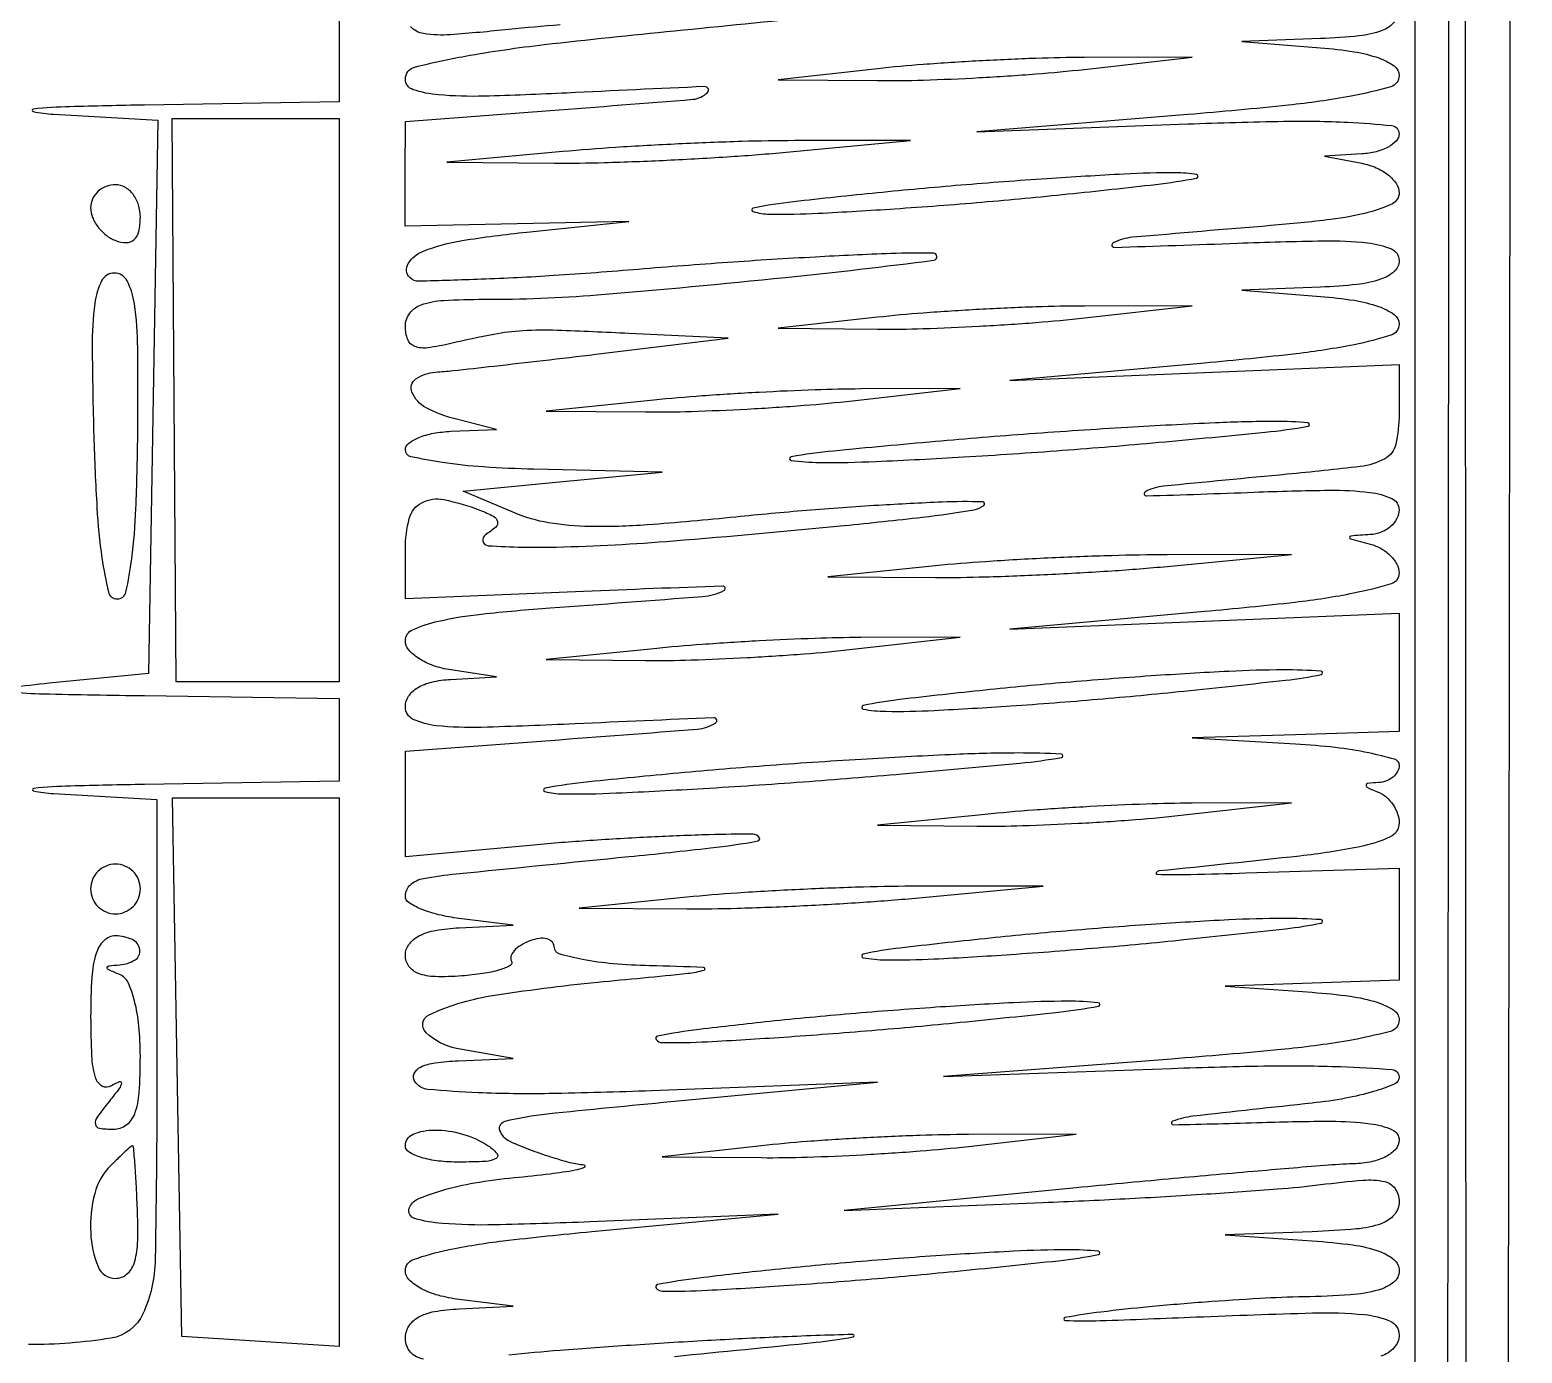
# Model space of a CAD drawing. Extents: x 23 to 255, y 40 to 184.
# Drawn here: x 82.17 to 89.8, y 97.42 to 104.17 of the extents above; entities that cross this region are included whole.
import ezdxf

# ---------------------------------------------------------------- set-up
doc = ezdxf.new("R2010")
doc.units = 0
doc.header["$MEASUREMENT"] = 0

msp = doc.modelspace()

# ---------------------------------------------------------------- linework, layer by layer
for points in [[(207.919475, 175.632891, 0.000007), (191.762556, 175.634099, 0.00002), (173.0434, 175.634494, 0.000013), (151.49745, 175.633531)], [(96.6132, 131.2146), (96.6132, 100.8432, -0.00018), (96.608357, 87.419075, -0.000516), (96.591991, 78.0858, -0.000015), (96.570667, 70.513747, -0.41338)], [(84.185616, 97.38474, -0.171049), (84.118862, 97.42084, -0.186166), (84.0924, 97.489448, -0.135635), (84.109873, 97.552674, -0.132052), (84.157461, 97.598724, -0.084473), (84.241042, 97.628086, -0.03003), (84.36735, 97.641939), (84.6423, 97.655478), (84.36735, 97.689599, -0.036701), (84.260299, 97.710947, -0.054828), (84.171766, 97.746283, -0.070139), (84.111963, 97.789827, -0.203075), (84.0924, 97.836007, -0.319766), (84.13382, 97.894151, -0.031335), (84.309417, 97.942783, -0.022714), (84.591796, 97.988966, -0.006092), (85.04415, 98.036414), (85.9959, 98.124534), (85.036443, 98.085997, -0.00443), (84.546461, 98.070664, -0.024294), (84.281906, 98.077585, -0.051541), (84.139959, 98.103081, -0.425139), (84.112429, 98.15518, -0.214135), (84.154952, 98.201772, -0.031138), (84.278613, 98.246475, -0.029219), (84.446166, 98.285035, -0.017461), (84.648886, 98.312128, 0.005166), (84.832176, 98.332052, 0.01433), (84.960407, 98.351073, 0.05814), (85.007449, 98.365217, 0.774095), (85.005831, 98.375578, -0.038439), (84.934528, 98.388202, -0.01381), (84.835357, 98.416686, -0.013605), (84.727944, 98.454021, -0.0157), (84.627806, 98.49555, -0.207831), (84.575679, 98.553048, -0.438585), (84.601423, 98.600169, -0.035398), (84.817371, 98.637986, -0.002318), (85.448676, 98.700027), (86.5035, 98.798754), (85.350268, 98.755347, -0.005019), (84.826308, 98.74089, -0.014568), (84.463899, 98.74509, -0.013229), (84.207985, 98.762307, -0.23509), (84.139725, 98.80467, -0.254504), (84.137553, 98.844012, -0.174488), (84.169975, 98.876216, -0.075612), (84.245157, 98.89829, -0.023726), (84.362357, 98.908537), (84.6423, 98.919674), (84.353601, 98.971987, -0.149172), (84.198191, 99.051992, -0.524441), (84.213571, 99.14334, -0.069778), (84.525283, 99.239303, -0.015859), (85.075013, 99.309833, 0.000878), (85.535473, 99.354938, 0.051643), (85.617893, 99.371868, 0.841593), (85.616099, 99.38516, 0.003483), (85.34025, 99.393566, -0.015826), (85.153776, 99.403861, -0.025719), (84.996695, 99.425713, -0.023429), (84.878342, 99.454237, -0.333456), (84.8538, 99.486945, 0.183734), (84.843479, 99.514082, 0.147404), (84.816666, 99.530569, 0.100463), (84.77579, 99.532955, 0.056176), (84.727386, 99.52038, 0.045027), (84.681426, 99.497815, 0.072946), (84.647967, 99.470086, 0.104625), (84.631637, 99.441869, 0.220346), (84.634542, 99.417285, -0.433845), (84.628393, 99.394833, -0.048921), (84.573693, 99.372536, -0.035417), (84.488323, 99.353582, -0.018629), (84.380256, 99.341601, -0.023515), (84.24388, 99.338034, -0.082987), (84.158027, 99.354232, -0.151841), (84.110429, 99.390676, -0.155221), (84.0924, 99.447351, -0.162147), (84.11091, 99.502927, -0.114425), (84.161651, 99.545661, -0.074553), (84.246875, 99.574212, -0.031316), (84.36735, 99.587739), (84.6423, 99.601278), (84.36735, 99.635399, -0.026757), (84.262021, 99.654236, -0.040169), (84.173167, 99.682774, -0.046809), (84.110174, 99.715939, -0.253382), (84.0924, 99.74876, -0.211994), (84.118271, 99.807037, -0.140912), (84.184951, 99.839676, -0.018751), (84.351947, 99.862824, -0.000348), (85.2345, 99.950965, 0.003552), (85.651263, 99.995286, 0.016155), (85.892684, 100.030628, 0.559353), (85.899981, 100.049267, 0.232426), (85.869, 100.064895, 0.010301), (85.64458, 100.062619, 0.004531), (85.347785, 100.050799, 0.004482), (85.03311, 100.03258, 0.005998), (84.74805, 100.010074), (84.0924, 99.950386), (84.0924, 100.219999), (84.0924, 100.489611), (84.83265, 100.544427, 0.00111), (85.58438, 100.601771, 0.12752), (85.677036, 100.633718, 0.758945), (85.668684, 100.659496, 0.001312), (84.95955, 100.628605, -0.004487), (84.481728, 100.61083, -0.032139), (84.25094, 100.619152, -0.085003), (84.13311, 100.65175, -0.290615), (84.0924, 100.715875, -0.149579), (84.108817, 100.769526, -0.109223), (84.154301, 100.812695, -0.079674), (84.227731, 100.842254, -0.042341), (84.32505, 100.855876), (84.5577, 100.868552), (84.32505, 100.903795, -0.045333), (84.236022, 100.925671, -0.059536), (84.160741, 100.962081, -0.07308), (84.109482, 101.006616, -0.179279), (84.0924, 101.052725, -0.297701), (84.12941, 101.109376, -0.047613), (84.261359, 101.152847, -0.029498), (84.481186, 101.189253, -0.007993), (84.83265, 101.220671, 0.001002), (85.612058, 101.279372, 0.096458), (85.719336, 101.309004, 0.806733), (85.713485, 101.332047, 0.001296), (85.00185, 101.304885), (84.0924, 101.26781), (84.0924, 101.520805, -0.06404), (84.112614, 101.677983, -0.21149), (84.176198, 101.757804, -0.17254), (84.288801, 101.773626, -0.041095), (84.473274, 101.719727, -0.026892), (84.542659, 101.688727, -0.222828), (84.563217, 101.662147, -0.274684), (84.553776, 101.633297, -0.038367), (84.501343, 101.594122, 0.725668), (84.515582, 101.538282, 0.022859), (84.864831, 101.531322, 0.01367), (85.461313, 101.563038, 0.004528), (86.3343, 101.641393, 0.004117), (86.733121, 101.684153, 0.013479), (86.995623, 101.72168, 0.122663), (87.046982, 101.744189, 0.704271), (87.041214, 101.761978, 0.017851), (86.833473, 101.760811, 0.004976), (86.508541, 101.744139, 0.005014), (86.140995, 101.717909, 0.005247), (85.779572, 101.684649, -0.006795), (85.328374, 101.644535, -0.023454), (85.035007, 101.636265, -0.036246), (84.822994, 101.655649, -0.059066), (84.649659, 101.705799), (84.3885, 101.8161), (84.8961, 101.865328), (85.4037, 101.914556), (84.74805, 101.928778, -0.011541), (84.491507, 101.940271, -0.02044), (84.281018, 101.963246, -0.016182), (84.120448, 101.99279, -0.352746), (84.0924, 102.0276, -0.234761), (84.108889, 102.060783, -0.065649), (84.160741, 102.090289, -0.051417), (84.235948, 102.1122, -0.034451), (84.32505, 102.122209), (84.5577, 102.132219), (84.3462, 102.185659, -0.060443), (84.19884, 102.242516, -0.173267), (84.126046, 102.322448, -0.356871), (84.146116, 102.389705, -0.13183), (84.246493, 102.424433, 0.009142), (84.335561, 102.432401, 0.000939), (84.545595, 102.455466, 0.00117), (84.795743, 102.484005, 0.000934), (85.0653, 102.515909), (85.7421, 102.597294), (85.2345, 102.621874, 0.003138), (84.8679, 102.637322, 0.023126), (84.692787, 102.635499, 0.033236), (84.54414, 102.617108, 0.010472), (84.32505, 102.5703, -0.0243), (84.206565, 102.548391, -0.122807), (84.140234, 102.555727, -0.213906), (84.104862, 102.59044, -0.093608), (84.0924, 102.65642, -0.159063), (84.11479, 102.72502, -0.152378), (84.173691, 102.768637, -0.070415), (84.287335, 102.791009, -0.014108), (84.49425, 102.796299, 0.021145), (85.072408, 102.819226, 0.004994), (86.034618, 102.907909, 0.007125), (86.792311, 102.99631, 0.922845), (86.790564, 103.031097, 0.017473), (86.572139, 103.030022, 0.003592), (86.187162, 103.011895, 0.003775), (85.739984, 102.984231, 0.003543), (85.283719, 102.949295, -0.004612), (84.851833, 102.917153, -0.007218), (84.479719, 102.898298, -0.002689), (84.16172, 102.888497, -0.205531), (84.115405, 102.906995, -0.349711), (84.107303, 102.978672, -0.161121), (84.184456, 103.042483, -0.053387), (84.382027, 103.09607, -0.013473), (84.712706, 103.139721), (85.2345, 103.194341), (84.663273, 103.182021), (84.092045, 103.1697), (84.092223, 103.437056), (84.0924, 103.704411), (84.83265, 103.760479, 0.001208), (85.561652, 103.817466, 0.18467), (85.635452, 103.852721, 0.674913), (85.621909, 103.882448, 0.001336), (84.91725, 103.849504, -0.005462), (84.494684, 103.833243, -0.028428), (84.261615, 103.840074, -0.057675), (84.131624, 103.866608, -0.32425), (84.0924, 103.920733, -0.342997), (84.139825, 103.981733, -0.017886), (84.398595, 104.037791, -0.016009), (84.802228, 104.09696, -0.003966), (85.46715, 104.167443, 0.000756), (86.190569, 104.239434, 0.020722)], [(83.754, 104.2272), (83.754, 104.0157), (83.754, 103.8042), (82.75995, 103.787899, 0.00266), (82.379334, 103.779632, 0.018193), (82.192142, 103.767744, 0.863609), (82.191536, 103.754671, 0.033962), (82.296677, 103.74151), (82.827454, 103.711421), (82.804277, 102.29846), (82.7811, 100.8855), (82.2735, 100.836272, 0.01452), (82.0767, 100.811399, 0.867004)], [(84.882482, 104.197562, 0.006727), (84.62115, 104.173786, -0.00733), (84.323605, 104.147076, -0.058014), (84.185616, 104.15274, -0.171049), (84.118862, 104.18884, -0.186166)], [(89.144761, 104.212613, -0.12819), (89.081575, 104.168327, -0.064002), (88.964427, 104.141085, -0.015684), (88.76655, 104.127351), (88.3647, 104.112102), (88.76655, 104.080416, -0.019489), (88.938502, 104.06009, -0.045624), (89.063902, 104.028361, -0.06841), (89.142978, 103.987634, -0.244341), (89.1684, 103.938718, -0.333863), (89.125302, 103.881368, -0.024842), (88.922747, 103.833468, -0.019781), (88.602992, 103.787434, -0.005253), (88.08975, 103.739604), (87.0111, 103.650501), (88.08975, 103.69154, -0.005076), (88.578603, 103.70517, -0.016024), (88.906327, 103.700476, -0.014922), (89.13077, 103.683338, -0.383482), (89.1684, 103.641489, -0.191342), (89.154223, 103.605799, -0.080212), (89.112485, 103.573773, -0.063069), (89.050901, 103.549998, -0.045534), (88.97805, 103.538879), (88.7877, 103.527358), (88.97805, 103.490695, -0.054654), (89.050851, 103.468217, -0.065144), (89.112485, 103.431374, -0.076719), (89.154205, 103.386479, -0.150019), (89.1684, 103.340234, -0.284751), (89.133811, 103.284423, -0.052718), (89.015366, 103.240404, -0.032578), (88.81881, 103.20355, -0.009528), (88.51275, 103.172482, 0.001076), (87.806012, 103.112794, 0.100385), (87.707696, 103.083829, 0.794875), (87.713672, 103.061276, 0.00149), (88.34355, 103.082969, -0.005209), (88.780075, 103.094754, -0.031098), (89.00745, 103.084377, -0.071975), (89.128756, 103.053211, -0.302668), (89.1684, 102.99372, -0.215336), (89.143465, 102.938507, -0.099699), (89.07381, 102.898285, -0.054779), (88.95267, 102.871771, -0.017027), (88.76655, 102.858351), (88.3647, 102.843102), (88.76655, 102.811416, -0.019505), (88.938382, 102.791098, -0.045543), (89.063814, 102.759374, -0.068169), (89.142979, 102.718675, -0.244662), (89.1684, 102.669833, -0.327173), (89.126815, 102.613084, -0.027038), (88.938732, 102.564668, -0.021158), (88.642259, 102.518168, -0.005888), (88.17435, 102.470517), (87.1803, 102.381097), (88.17435, 102.42196), (89.1684, 102.462823), (89.1684, 102.209645, -0.055454), (89.151322, 102.056136, -0.217403), (89.095071, 101.9821, -0.093782), (88.97016, 101.942651, -0.006343), (88.59735, 101.902908, 0.001159), (87.964126, 101.842036, 0.099484), (87.872502, 101.814047, 0.791353), (87.878254, 101.792674, 0.001728), (88.42815, 101.811616, -0.006153), (88.811551, 101.821426, -0.033404), (89.019097, 101.81031, -0.074796), (89.131272, 101.779313, -0.296203), (89.1684, 101.722138, -0.122331), (89.157074, 101.676538, -0.09365), (89.12491, 101.636244, -0.084741), (89.076913, 101.607388, -0.076659), (89.02035, 101.594786, 0.002113), (88.921035, 101.587781, 0.392517), (88.9146, 101.580847, 0.339035), (88.920845, 101.572696, 0.001923), (89.02035, 101.546283, -0.064396), (89.076949, 101.523399, -0.067366), (89.12491, 101.487137, -0.074813), (89.157318, 101.443569, -0.123168), (89.1684, 101.399265, -0.329532), (89.127283, 101.343653, -0.025287), (88.935714, 101.295363, -0.020682), (88.637698, 101.248794, -0.005984), (88.17435, 101.201517), (87.1803, 101.112097), (88.17435, 101.15296), (89.1684, 101.193823), (89.1684, 100.891612), (89.1684, 100.5894), (88.63965, 100.573099), (88.1109, 100.556799), (88.63965, 100.526762, -0.014263), (88.842341, 100.509437, -0.023105), (89.01308, 100.481884, -0.019348), (89.143559, 100.449276, -0.333393), (89.1684, 100.416163, -0.1274), (89.160306, 100.384912, -0.093808), (89.137336, 100.357303, -0.083463), (89.103058, 100.337529, -0.073541), (89.06265, 100.328921, 0.011437), (89.007373, 100.324158, 0.382689), (88.9992, 100.315044, 0.295955), (89.00683, 100.303282, 0.009076), (89.06265, 100.279571, -0.083626), (89.103079, 100.254762, -0.064866), (89.137336, 100.216017, -0.064907), (89.160503, 100.169817, -0.083991), (89.1684, 100.123138, -0.294335), (89.121956, 100.051076, -0.05715), (88.967412, 100.001296, -0.021864), (88.660733, 99.95378, -0.002319), (87.9417, 99.877745, 0.24253), (87.927949, 99.868803, 0.567912), (87.932579, 99.860615, 0.010778), (88.10405, 99.860338, 0.002649), (88.38585, 99.867452), (89.1684, 99.891357), (89.1684, 99.605879), (89.1684, 99.3204), (88.72425, 99.30475), (88.2801, 99.289101), (88.72425, 99.258029, -0.016544), (88.918904, 99.237923, -0.043076), (89.056149, 99.206927, -0.067069), (89.141252, 99.166638, -0.253933), (89.1684, 99.116631, -0.339471), (89.123858, 99.058586, -0.023049), (88.907224, 99.011131, -0.018615), (88.564495, 98.96551, -0.004725), (88.00515, 98.917479), (86.8419, 98.828655), (88.00515, 98.869836, -0.005046), (88.508364, 98.882568, -0.013284), (88.869103, 98.878469, -0.009188), (89.133244, 98.863581, -0.392506), (89.1684, 98.825696, -0.301264), (89.144594, 98.789772, -0.027141), (89.037931, 98.751312, -0.028153), (88.894474, 98.716889, -0.017843), (88.72425, 98.692288, 0.001015), (88.115127, 98.625088, 0.064532), (88.010997, 98.599518, 0.839703), (88.014505, 98.581838, 0.002255), (88.47045, 98.593942, -0.007054), (88.82021, 98.599868, -0.033215), (89.020572, 98.587113, -0.067614), (89.132603, 98.55671, -0.301349), (89.1684, 98.502709, -0.184313), (89.151244, 98.457751, -0.091276), (89.102263, 98.419762, -0.068249), (89.027608, 98.393241, -0.043223), (88.93575, 98.382289, 0.01235), (88.787802, 98.373851, 0.00115), (88.423523, 98.343189, 0.001479), (87.989276, 98.304338, 0.001161), (87.5187, 98.259731), (86.3343, 98.144684), (87.3495, 98.184962, 0.003062), (87.767642, 98.204117, 0.003084), (88.184528, 98.228354, 0.003008), (88.547553, 98.253901, 0.012418), (88.76655, 98.276119, -0.011003), (88.9849, 98.298896, -0.073871), (89.093381, 98.291775, -0.188955), (89.147374, 98.255895, -0.15389), (89.1684, 98.189199, -0.180022), (89.14331, 98.121771, -0.132185), (89.076678, 98.076625, -0.06139), (88.949912, 98.049603, -0.013045), (88.72425, 98.03575), (88.2801, 98.020101), (88.72425, 97.989029, -0.015175), (88.931964, 97.968148, -0.050622), (89.065187, 97.936716, -0.092421), (89.14157, 97.893269, -0.220814), (89.1684, 97.835479, -0.229959), (89.140139, 97.777281, -0.100587), (89.061541, 97.737733, -0.049248), (88.919165, 97.713695, -0.01213), (88.68195, 97.703112, 0.008911), (88.456192, 97.694495, 0.004728), (88.176862, 97.676194, 0.004703), (87.891531, 97.652088, 0.007272), (87.6456, 97.625364, 0.014368), (87.461796, 97.5973, 0.890433), (87.462711, 97.583125, 0.021578), (87.641822, 97.58166, 0.001593), (88.13205, 97.600375, -0.003388), (88.725166, 97.620884, -0.02896), (88.990819, 97.612882, -0.082736), (89.123069, 97.578674, -0.296396), (89.1684, 97.508922, -0.188551), (89.142919, 97.443754, -0.12558), (89.074851, 97.399595, -0.059374)], [(82.076914, 100.794294, 0.027322), (82.242963, 100.781805, 0.001534), (82.75995, 100.772822), (83.754, 100.7586), (83.754, 100.5471), (83.754, 100.3356), (82.75995, 100.319299, 0.002716), (82.382346, 100.311055, 0.018001), (82.194172, 100.299136, 0.860153), (82.193507, 100.286064, 0.036054), (82.29465, 100.272962), (82.8234, 100.242926), (82.8234, 98.902414, -0.004383), (82.81456, 97.893994, -0.102561), (82.751945, 97.616517, -0.25226), (82.588322, 97.492068, -0.039028), (82.167881, 97.4592, 0.011491)], [(85.46715, 97.399443, 0.000756), (86.190569, 97.471434, 0.020722), (86.379881, 97.498525, 0.925126), (86.37853, 97.51125, 0.00377), (85.9959, 97.497614, 0.003266), (85.633266, 97.479578, 0.002618), (85.243092, 97.455567, 0.002645), (84.882482, 97.429562, 0.006727), (84.62115, 97.405786, -0.00733)]]:
    msp.add_lwpolyline(points, format="xyb")
for points in [[(89.421921, 109.256247, -0.00022), (89.416699, 98.200427, -0.000608), (89.400132, 90.41757, -0.000024), (89.378598, 84.072862, -0.586229), (89.337603, 84.050098, -0.259926), (89.250349, 84.206593, -0.000007), (89.249989, 109.309122, -0.000006), (89.250289, 134.426694, -0.414207), (89.337597, 134.514, -0.413209), (89.380153, 134.471589, -0.000023), (89.401315, 128.218934, -0.000627), (89.417454, 120.47336, -0.000215)], [(89.739592, 109.5852, -0.000163), (89.724323, 96.651871, -0.000895), (89.701294, 89.668949, -0.000083), (89.675221, 84.707606, -0.321328), (89.61255, 84.62115, -0.510473), (89.549774, 84.666178, -0.000085), (89.52801, 89.59988, -0.000899), (89.510989, 96.565063, -0.000161), (89.5068, 109.54995, -0.000126), (89.510436, 124.03322, -0.001147), (89.528058, 130.336816, -0.000205), (89.550569, 134.431218, -0.412484), (89.633842, 134.514, -0.412731), (89.717075, 134.431187, -0.000206), (89.736084, 130.346229, -0.001149), (89.74832, 124.054771, -0.000125)], [(86.5035, 103.9734), (85.9959, 103.917244), (86.5035, 103.91291, 0.010135), (86.737466, 103.915656, 0.005574), (87.023526, 103.928007, 0.005554), (87.313585, 103.947006, 0.008855), (87.561, 103.970388), (88.1109, 104.032199), (87.561, 104.030878, 0.008002), (87.313602, 104.026323, 0.004972), (87.023526, 104.013448, 0.004987), (86.737487, 103.995038, 0.008984)], [(84.8961, 103.5504), (84.3039, 103.495678), (84.8538, 103.491797, 0.008912), (85.109874, 103.494553, 0.004661), (85.428551, 103.50664, 0.004633), (85.755238, 103.525117, 0.007076), (86.0382, 103.547778), (86.6727, 103.607642), (86.0805, 103.606382, 0.007111), (85.810914, 103.601974, 0.004165), (85.4883, 103.589417, 0.004164), (85.165701, 103.571476, 0.007064)], [(86.5035, 103.33974, 0.002931), (86.075397, 103.294309, 0.020782), (85.868967, 103.262446, 0.786773), (85.868176, 103.243984, 0.066586), (85.9536, 103.231299, 0.016099), (86.201102, 103.235693, 0.004347), (86.592859, 103.258693, 0.004396), (87.037405, 103.292601, 0.004544), (87.4764, 103.333993, 0.002603), (87.925913, 103.382869, 0.020301), (88.134109, 103.41521, 0.827473), (88.133997, 103.432721, 0.045965), (88.0263, 103.442434, 0.012478), (87.7637, 103.435375, 0.003877), (87.369593, 103.411866, 0.003873), (86.929403, 103.378753, 0.004259)], [(82.485, 103.263351, 0.096313), (82.494467, 103.21466, 0.06686), (82.522277, 103.165816, 0.064359), (82.563388, 103.12423, 0.074185), (82.6119, 103.096806, 0.086117), (82.667998, 103.08575, 0.195231), (82.707719, 103.100829, 0.155809), (82.731457, 103.142947, 0.051069), (82.7388, 103.214655, 0.074555), (82.729256, 103.278308, 0.088591), (82.701535, 103.332293, 0.100732), (82.660307, 103.368371, 0.130258), (82.6119, 103.3812, 0.091732), (82.563455, 103.372237, 0.095925), (82.522277, 103.346582, 0.099462), (82.49472, 103.308315, 0.106859)], [(82.501101, 102.0981, 0.007572), (82.517002, 101.731798, 0.021067), (82.542874, 101.475621, 0.022522), (82.575954, 101.30157, 0.347545), (82.620693, 101.2662, 0.350752), (82.665267, 101.301856, 0.024037), (82.695125, 101.47236, 0.021416), (82.716178, 101.727086, 0.007301), (82.72547, 102.0981, 0.005103), (82.725575, 102.547713, 0.033214), (82.708326, 102.773119, 0.082633), (82.67117, 102.890048, 0.281672), (82.605878, 102.93, 0.282171), (82.540994, 102.890216, 0.086572), (82.505778, 102.775561, 0.03349), (82.492731, 102.552152, 0.004904)], [(86.5035, 102.7044), (85.9959, 102.648244), (86.5035, 102.64391, 0.010135), (86.737466, 102.646656, 0.005574), (87.023526, 102.659007, 0.005554), (87.313585, 102.678006, 0.008855), (87.561, 102.701388), (88.1109, 102.763199), (87.561, 102.761878, 0.008002), (87.313602, 102.757323, 0.004972), (87.023526, 102.744448, 0.004987), (86.737487, 102.726038, 0.008984)], [(85.3614, 102.2814), (84.8115, 102.226004), (85.3191, 102.22129, 0.010198), (85.553066, 102.22389, 0.005609), (85.839126, 102.236118, 0.005589), (86.129185, 102.255033, 0.00891), (86.3766, 102.278388), (86.9265, 102.340199), (86.4189, 102.338498, 0.00816), (86.184936, 102.333895, 0.004488), (85.898874, 102.321023, 0.004472), (85.60881, 102.302759, 0.007143)], [(86.7996, 102.0699, 0.002061), (86.279876, 102.02172, 0.020348), (86.062425, 101.991686, 0.855531), (86.06283, 101.973724, 0.030783), (86.2074, 101.963396, 0.013405), (86.49648, 101.968321, 0.003846), (86.943684, 101.99139, 0.003868), (87.447915, 102.025208, 0.004104), (87.9417, 102.066242, 0.001852), (88.484174, 102.117834, 0.019857), (88.703034, 102.148282, 0.874182), (88.702283, 102.165392, 0.023274), (88.5339, 102.172746, 0.010644), (88.229884, 102.165392, 0.00344), (87.780167, 102.141827, 0.003428), (87.28029, 102.108743, 0.003843)], [(86.7996, 101.4354), (86.2497, 101.380004), (86.7996, 101.376459, 0.008858), (87.055674, 101.379346, 0.004632), (87.374351, 101.391541, 0.004605), (87.701038, 101.410092, 0.007033), (87.984, 101.432778), (88.6185, 101.492642), (87.984, 101.491719, 0.006977), (87.701048, 101.487359, 0.004538), (87.374351, 101.474795, 0.004563), (87.055698, 101.456727, 0.008659)], [(85.3614, 101.0124), (84.8115, 100.957004), (85.3191, 100.95229, 0.010198), (85.553066, 100.95489, 0.005609), (85.839126, 100.967118, 0.005589), (86.129185, 100.986033, 0.00891), (86.3766, 101.009388), (86.9265, 101.071199), (86.4189, 101.069498, 0.00816), (86.184936, 101.064895, 0.004488), (85.898874, 101.052023, 0.004472), (85.60881, 101.033759, 0.007143)], [(87.0534, 100.8009, 0.002609), (86.618848, 100.753041, 0.023766), (86.430901, 100.722241, 0.821937), (86.431179, 100.703826, 0.041652), (86.5458, 100.692732, 0.015932), (86.7933, 100.697346, 0.004302), (87.185059, 100.720527, 0.004351), (87.629605, 100.75456, 0.004497), (88.0686, 100.795993, 0.001707), (88.58852, 100.851581, 0.025013), (88.770374, 100.880917, 0.871481), (88.769115, 100.898175, 0.016644), (88.5762, 100.904161, 0.012093), (88.298924, 100.896825, 0.004268), (87.902044, 100.873313, 0.004233), (87.466199, 100.84005, 0.004959)], [(85.4883, 100.377122, 0.0027), (85.029557, 100.332375, 0.018725), (84.806026, 100.300856, 0.804108), (84.805332, 100.282965, 0.061409), (84.8961, 100.270873, 0.013774), (85.16981, 100.275738, 0.00347), (85.614936, 100.29902, 0.003539), (86.123527, 100.332777, 0.003564), (86.6304, 100.373659, 0.001454), (87.231769, 100.428243, 0.021028), (87.443829, 100.457149, 0.889782), (87.442796, 100.474056, 0.014467), (87.2226, 100.479909, 0.010443), (86.903997, 100.4725, 0.003766), (86.451418, 100.449097, 0.003733), (85.955881, 100.416013, 0.004427)], [(87.0534, 100.1664), (86.5035, 100.111004), (87.0111, 100.10629, 0.010198), (87.245066, 100.10889, 0.005609), (87.531126, 100.121118, 0.005589), (87.821185, 100.140033, 0.00891), (88.0686, 100.163388), (88.6185, 100.225199), (88.1109, 100.223498, 0.00816), (87.876936, 100.218895, 0.004488), (87.590874, 100.206023, 0.004472), (87.30081, 100.187759, 0.007143)], [(82.485, 99.7857, 0.099038), (82.494688, 99.73727, 0.097945), (82.522277, 99.696077, 0.097945), (82.56347, 99.668488, 0.099038), (82.6119, 99.6588, 0.099038), (82.66033, 99.668488, 0.097945), (82.701523, 99.696077, 0.097945), (82.729112, 99.73727, 0.099038), (82.7388, 99.7857, 0.099038), (82.729112, 99.83413, 0.097945), (82.701523, 99.875323, 0.097945), (82.66033, 99.902912, 0.099038), (82.6119, 99.9126, 0.099038), (82.56347, 99.902912, 0.097945), (82.522277, 99.875323, 0.097945), (82.494688, 99.83413, 0.099038)], [(85.5306, 99.7434), (84.9807, 99.688004), (85.5306, 99.684459, 0.008858), (85.786674, 99.687346, 0.004632), (86.105351, 99.699541, 0.004605), (86.432038, 99.718092, 0.007033), (86.715, 99.740778), (87.3495, 99.800642), (86.715, 99.799719, 0.006977), (86.432048, 99.795359, 0.004538), (86.105351, 99.782795, 0.004563), (85.786698, 99.764727, 0.008659)], [(87.0534, 99.5319, 0.002609), (86.618848, 99.484041, 0.023766), (86.430901, 99.453241, 0.821937), (86.431179, 99.434826, 0.041652), (86.5458, 99.423732, 0.015932), (86.7933, 99.428346, 0.004302), (87.185059, 99.451527, 0.004351), (87.629605, 99.48556, 0.004497), (88.0686, 99.526993, 0.001707), (88.58852, 99.582581, 0.025013), (88.770374, 99.611917, 0.871481), (88.769115, 99.629175, 0.016644), (88.5762, 99.635161, 0.012093), (88.298924, 99.627825, 0.004268), (87.902044, 99.604313, 0.004233), (87.466199, 99.57105, 0.004959)], [(82.485, 99.132107, 0.011739), (82.489704, 98.931785, 0.061623), (82.508307, 98.823439, 0.195371), (82.542636, 98.780902, 0.267867), (82.59075, 98.781747, -0.037782), (82.631922, 98.802426, -0.575929), (82.642102, 98.794605, -0.129017), (82.630816, 98.766834, -0.00972), (82.580391, 98.70214, 0.014496), (82.517832, 98.620275, 0.194971), (82.509092, 98.584315, 0.332946), (82.529584, 98.563991, 0.034637), (82.601541, 98.559, 0.160598), (82.667097, 98.580614, 0.146485), (82.709881, 98.637725, 0.071828), (82.732694, 98.745478, 0.016308), (82.7388, 98.93265, 0.023784), (82.731524, 99.085534, 0.038427), (82.709249, 99.21381, 0.045744), (82.675847, 99.308184, 0.191197), (82.63305, 99.348971, -0.009076), (82.57723, 99.372682, -0.295955), (82.5696, 99.384444, -0.382689), (82.577773, 99.393558, -0.011437), (82.63305, 99.398321, 0.122487), (82.711673, 99.423232, 0.299081), (82.736327, 99.47574, 0.254196), (82.698122, 99.527042, 0.108637), (82.6119, 99.546, 0.197827), (82.552257, 99.521441, 0.123643), (82.512635, 99.455868, 0.059884), (82.490912, 99.335037, 0.014564)], [(85.9536, 99.1089, 0.004095), (85.592475, 99.068041, 0.018055), (85.380918, 99.03456, 0.554297), (85.373982, 99.016433, 0.231771), (85.4037, 99.001394, 0.01643), (85.635559, 99.006002, 0.003795), (86.02551, 99.029552, 0.003915), (86.474419, 99.063617, 0.003819), (86.9265, 99.104965, 0.00203), (87.429041, 99.156861, 0.021529), (87.632596, 99.187629, 0.863358), (87.631788, 99.204937, 0.025647), (87.4764, 99.212471, 0.012026), (87.199124, 99.205016, 0.004244), (86.802244, 99.181405, 0.00421), (86.366399, 99.148072, 0.004931)], [(84.5154, 98.4744, -0.07201), (84.560221, 98.435287, -0.473162), (84.555727, 98.40978, -0.116665), (84.50325, 98.394676, -0.010814), (84.36735, 98.391095, -0.029148), (84.262006, 98.396744, -0.045617), (84.173167, 98.415032, -0.057513), (84.111143, 98.441922, -0.267845), (84.0924, 98.4744, -0.304766), (84.132129, 98.533526, -0.097179), (84.241545, 98.554994, -0.071596), (84.384453, 98.534425, -0.072084)], [(85.9113, 98.4744), (85.4037, 98.418244), (85.9113, 98.41391, 0.010135), (86.145266, 98.416656, 0.005574), (86.431326, 98.429007, 0.005554), (86.721385, 98.448006, 0.008855), (86.9688, 98.471388), (87.5187, 98.533199), (86.9688, 98.531878, 0.008002), (86.721402, 98.527323, 0.004972), (86.431326, 98.514448, 0.004987), (86.145287, 98.496038, 0.008984)], [(82.58652, 98.37288, 0.135151), (82.505908, 98.231013, 0.0729), (82.485187, 98.029579, 0.085547), (82.522548, 97.857431, 0.305616), (82.611291, 97.7976, 0.174934), (82.668887, 97.818387, 0.139827), (82.706405, 97.873201, 0.071589), (82.724539, 97.973179, 0.018918), (82.724322, 98.136, 0.003183), (82.71841, 98.265757, 0.005294), (82.711576, 98.374995, 0.001126), (82.704414, 98.469901, 0.391671), (82.699551, 98.4744, 0.181284), (82.692158, 98.471629, 0.003613), (82.6616, 98.444578, 0.008106), (82.626261, 98.411788, 0.005295)], [(85.9536, 97.8399, 0.004095), (85.592475, 97.799041, 0.018055), (85.380918, 97.76556, 0.554297), (85.373982, 97.747433, 0.231771), (85.4037, 97.732394, 0.01643), (85.635559, 97.737002, 0.003795), (86.02551, 97.760552, 0.003915), (86.474419, 97.794617, 0.003819), (86.9265, 97.835965, 0.00203), (87.429041, 97.887861, 0.021529), (87.632596, 97.918629, 0.863358), (87.631788, 97.935937, 0.025647), (87.4764, 97.943471, 0.012026), (87.199124, 97.936016, 0.004244), (86.802244, 97.912405, 0.00421), (86.366399, 97.879072, 0.004931)]]:
    msp.add_lwpolyline(points, format="xyb", close=True)
for points in [[(83.754, 102.2814), (83.754, 100.8432), (83.338269, 100.8432), (82.922539, 100.8432), (82.912056, 102.2814), (82.901574, 103.7196), (83.327787, 103.7196), (83.754, 103.7196)], [(83.754, 98.850465), (83.754, 97.449929), (83.35215, 97.475715), (82.9503, 97.5015), (82.927054, 98.87625), (82.903809, 100.251), (83.328904, 100.251), (83.754, 100.251)]]:
    msp.add_lwpolyline(points, close=True)

doc.saveas('drawing.dxf')
